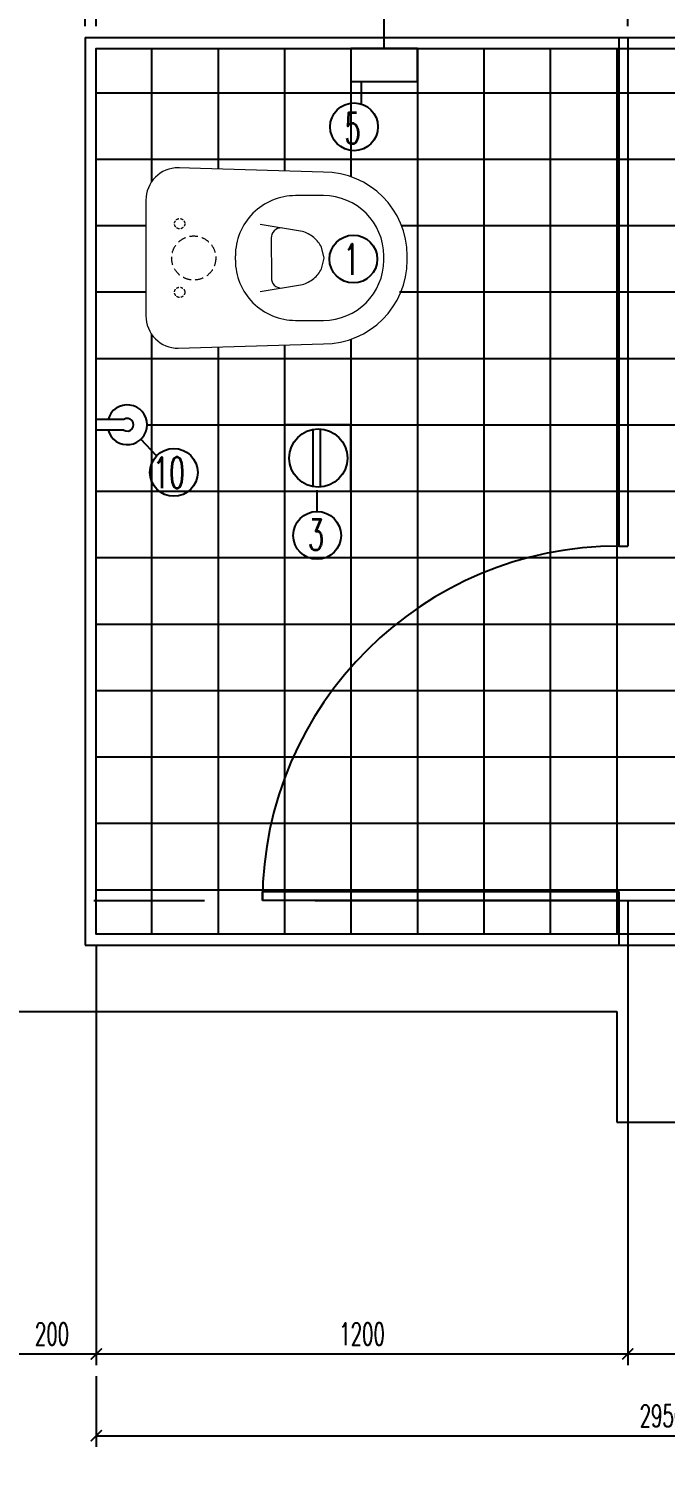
# Model space of a CAD drawing. Extents: x -171191 to -142314, y 196391 to 216316.
# Drawn here: x -166787 to -165350, y 203972 to 207220 of the extents above; entities that cross this region are included whole.
import ezdxf

# ---------------------------------------------------------------- set-up
doc = ezdxf.new("R2010")
doc.units = 0
doc.header["$LTSCALE"] = 500
doc.header["$MEASUREMENT"] = 0
for name, pattern in [('CENTER2', [1.125, 0.75, -0.125, 0.125, -0.125]), ('CENTERX2', [4, 2.5, -0.5, 0.5, -0.5]), ('HIDDEN', [0.375, 0.25, -0.125]), ('HIDDEN2', [0.1875, 0.125, -0.0625])]:
    doc.linetypes.add(name, pattern=pattern)
doc.layers.get('0').update_dxf_attribs({"linetype": 'CONTINUOUS'})
doc.layers.get('DEFPOINTS').update_dxf_attribs({"linetype": 'CONTINUOUS'})
for name, color, linetype in [('AXES', 11, 'CENTERX2'), ('AXIS', 11, 'CENTER2'), ('DIM-NEW', 4, 'CONTINUOUS'), ('Dimout', 4, 'CONTINUOUS'), ('DW', 7, 'CONTINUOUS'), ('ELE', 3, 'CONTINUOUS'), ('FIX', 2, 'CONTINUOUS'), ('JUMP', 2, 'CONTINUOUS'), ('PART', 9, 'CONTINUOUS'), ('Plaster', 7, 'CONTINUOUS'), ('Tile', 5, 'CONTINUOUS'), ('TXT', 2, 'CONTINUOUS'), ('WALL', 6, 'CONTINUOUS')]:
    doc.layers.add(name, color=color, linetype=linetype)
doc.styles.add('ROMANS', font='romans.shx', dxfattribs={"width": 0.6})
doc.dimstyles.new('R50', dxfattribs={"dimscale": 0, "dimtxt": 0.06, "dimasz": 0.03, "dimexe": 0.03, "dimexo": 0.03, "dimgap": 0.03, "dimtad": 1, "dimdec": 0, "dimlfac": 1000, "dimzin": 13, "dimdsep": 46, "dimtxsty": 'ROMANS', "dimblk": 'ARCHTICK', "dimcen": 0.09, "dimclrd": 4, "dimclre": 4, "dimclrt": 2, "dimadec": 0, "dimazin": 0, "dimtfac": 1, "dimtdec": 0, "dimtofl": 0, "dimtmove": 2, "dimatfit": 3, "dimldrblk": 'CLOSEDBLANK', "dimfxl": 0, "dimtolj": 1, "dimtzin": 0, "dimarcsym": 0})

# ---------------------------------------------------------------- blocks, each defined once
blk = doc.blocks.new('_ARCHTICK')
at = {"color": 0, "linetype": 'ByBlock', "const_width": 0.15}
blk.add_lwpolyline([(-0.5, -0.5), (0.5, 0.5)], dxfattribs=at)
blk = doc.blocks.new('*D83')
at = {"layer": 'DEFPOINTS', "color": 0}
for p in [(-166634.5, 205175.9), (-165434.5, 205175.9), (-165434.5, 204227.5)]:
    blk.add_point(p, dxfattribs=at)
at = {"layer": 'Dimout', "color": 4, "lineweight": -2}
for p, q in [((-166634.5, 205150.9), (-166634.5, 204202.5)), ((-165434.5, 205150.9), (-165434.5, 204202.5)), ((-166634.5, 204227.5), (-165434.5, 204227.5))]:
    blk.add_line(p, q, dxfattribs=at)
at = {"layer": 'Dimout', "color": 4, "lineweight": -2, "xscale": 25, "yscale": 25, "zscale": 25, "rotation": 180}
blk.add_blockref('_ARCHTICK', (-166634.5, 204227.5), dxfattribs=at)
at = {"layer": 'Dimout', "color": 4, "lineweight": -2, "xscale": 25, "yscale": 25, "zscale": 25}
blk.add_blockref('_ARCHTICK', (-165434.5, 204227.5), dxfattribs=at)
at = {"layer": 'Dimout', "color": 2, "insert": (-166034.5, 204272.5), "char_height": 50, "attachment_point": 5, "style": 'ROMANS'}
blk.add_mtext('\\A1;1200', dxfattribs=at)
blk = doc.blocks.new('_ClosedBlank')
at = {"color": 0, "linetype": 'ByBlock', "lineweight": -2}
for p, q in [((-1, 0.17), (0, 0)), ((-1, 0.17), (-1, -0.17)), ((0, 0), (-1, -0.17))]:
    blk.add_line(p, q, dxfattribs=at)
blk = doc.blocks.new('*D80')
at = {"layer": 'DEFPOINTS', "color": 0}
for p in [(-166634.5, 204202.5), (-163684.5, 204202.5), (-163684.5, 204042.9)]:
    blk.add_point(p, dxfattribs=at)
at = {"layer": 'Dimout', "color": 4, "lineweight": -2}
for p, q in [((-166634.5, 204177.5), (-166634.5, 204017.9)), ((-163684.5, 204177.5), (-163684.5, 204017.9)), ((-166634.5, 204042.9), (-163684.5, 204042.9))]:
    blk.add_line(p, q, dxfattribs=at)
at = {"layer": 'Dimout', "color": 4, "lineweight": -2, "xscale": 25, "yscale": 25, "zscale": 25, "rotation": 180}
blk.add_blockref('_ARCHTICK', (-166634.5, 204042.9), dxfattribs=at)
at = {"layer": 'Dimout', "color": 4, "lineweight": -2, "xscale": 25, "yscale": 25, "zscale": 25}
blk.add_blockref('_ARCHTICK', (-163684.5, 204042.9), dxfattribs=at)
at = {"layer": 'Dimout', "color": 2, "insert": (-165159.5, 204087.9), "char_height": 50, "attachment_point": 5, "style": 'ROMANS'}
blk.add_mtext('\\A1;2950 FINISH CLEARANCE', dxfattribs=at)
blk = doc.blocks.new('*D84')
at = {"layer": 'DEFPOINTS', "color": 0}
for p in [(-166834.5, 205175.9), (-166634.5, 205175.9), (-166634.5, 204227.5)]:
    blk.add_point(p, dxfattribs=at)
at = {"layer": 'Dimout', "color": 4, "lineweight": -2}
for p, q in [((-166834.5, 205150.9), (-166834.5, 204202.5)), ((-166634.5, 205150.9), (-166634.5, 204202.5)), ((-166834.5, 204227.5), (-166634.5, 204227.5))]:
    blk.add_line(p, q, dxfattribs=at)
at = {"layer": 'Dimout', "color": 4, "lineweight": -2, "xscale": 25, "yscale": 25, "zscale": 25, "rotation": 180}
blk.add_blockref('_ARCHTICK', (-166834.5, 204227.5), dxfattribs=at)
at = {"layer": 'Dimout', "color": 4, "lineweight": -2, "xscale": 25, "yscale": 25, "zscale": 25}
blk.add_blockref('_ARCHTICK', (-166634.5, 204227.5), dxfattribs=at)
at = {"layer": 'Dimout', "color": 2, "insert": (-166734.5, 204272.5), "char_height": 50, "attachment_point": 5, "style": 'ROMANS'}
blk.add_mtext('\\A1;200', dxfattribs=at)
blk = doc.blocks.new('*D81')
at = {"layer": 'DEFPOINTS', "color": 0}
for p in [(-165434.5, 205175.9), (-163684.5, 205175.9), (-163684.5, 204227.5)]:
    blk.add_point(p, dxfattribs=at)
at = {"layer": 'Dimout', "color": 4, "lineweight": -2}
for p, q in [((-165434.5, 205150.9), (-165434.5, 204202.5)), ((-163684.5, 205150.9), (-163684.5, 204202.5)), ((-165434.5, 204227.5), (-163684.5, 204227.5))]:
    blk.add_line(p, q, dxfattribs=at)
at = {"layer": 'Dimout', "color": 4, "lineweight": -2, "xscale": 25, "yscale": 25, "zscale": 25, "rotation": 180}
blk.add_blockref('_ARCHTICK', (-165434.5, 204227.5), dxfattribs=at)
at = {"layer": 'Dimout', "color": 4, "lineweight": -2, "xscale": 25, "yscale": 25, "zscale": 25}
blk.add_blockref('_ARCHTICK', (-163684.5, 204227.5), dxfattribs=at)
at = {"layer": 'Dimout', "color": 2, "insert": (-164559.5, 204272.5), "char_height": 50, "attachment_point": 5, "style": 'ROMANS'}
blk.add_mtext('\\A1;1750', dxfattribs=at)
blk = doc.blocks.new('WC1')
at = {"layer": 'FIX', "lineweight": 20}
for p, q in [((-210, 203.8), (-538, 193.8)), ((-475, 140.8), (-538, 140.8)), ((-394.8, 75.7), (-490.4, 60.1)), ((-727, 4.8), (-727, -4.8)), ((-674, 4.8), (-674, -4.8)), ((-533.7, 24.2), (-539.5, 0)), ((-539.5, 0), (-533.7, -24.2)), ((-339, 4.8), (-339, -4.8)), ((-490.4, -60.1), (-394.8, -75.7)), ((-538, -140.8), (-475, -140.8)), ((-538, -193.8), (-210, -203.8))]:
    blk.add_line(p, q, dxfattribs=at)
at = {"layer": 'FIX', "linetype": 'Continuous', "lineweight": 20}
blk.add_line((-420.1, -47.3), (-420.4, 44.6), dxfattribs=at)
at = {"layer": 'FIX', "lineweight": 20}
blk.add_lwpolyline([(-213.2, -203.8), (-210, -203.8, 0.414214), (-137, -130.8), (-137, 0), (-137, 130.8, 0.414214), (-210, 203.8)], format="xyb", dxfattribs=at)
at = {"layer": 'FIX', "linetype": 'HIDDEN', "lineweight": 20, "ltscale": 0.05}
for centre in [(-213.2, 77.5), (-213.2, -77.5)]:
    blk.add_circle(centre, 11.6, dxfattribs=at)
at = {"layer": 'FIX', "linetype": 'HIDDEN2', "lineweight": 20, "ltscale": 0.3}
blk.add_circle((-245, 0), 49.8, dxfattribs=at)
at = {"layer": 'FIX', "lineweight": 20}
for centre, radius, start, end in [((-538, 4.8), 189, 90, 180), ((-538, 4.8), 136, 90, 180), ((-475, 4.8), 136, 360, 90), ((-473, -6.9), 68.2, 128.9242, 152.8468), ((-464.4, -17.6), 82, 108.496, 128.9242), ((-538, -4.8), 189, 180, 270), ((-538, -4.8), 136, 180, 270), ((-473, 6.9), 68.2, 207.1532, 231.0758), ((-475, -4.8), 136, 270, 0), ((-464.4, 17.6), 82, 231.0758, 251.504)]:
    blk.add_arc(centre, radius, start, end, dxfattribs=at)
at = {"layer": 'FIX', "linetype": 'Continuous', "lineweight": 20}
for centre, start, end in [((-442.7, 45.5), 357.6662, 91.6121), ((-442.4, -45.6), 268.3879, 2.3338)]:
    blk.add_arc(centre, 22.3, start, end, dxfattribs=at)
blk = doc.blocks.new('*D40')
at = {"layer": 'DEFPOINTS', "color": 0}
for p in [(-163659.5, 208656.2), (-166659.5, 207200.9), (-163659.5, 207175.9)]:
    blk.add_point(p, dxfattribs=at)
at = {"layer": 'Dimout', "color": 4, "lineweight": -2}
for p, q in [((-166659.5, 207225.9), (-166659.5, 208681.2)), ((-163659.5, 207200.9), (-163659.5, 208681.2)), ((-166659.5, 208656.2), (-163659.5, 208656.2))]:
    blk.add_line(p, q, dxfattribs=at)
at = {"layer": 'Dimout', "color": 4, "lineweight": -2, "xscale": 25, "yscale": 25, "zscale": 25, "rotation": 180}
blk.add_blockref('_ARCHTICK', (-166659.5, 208656.2), dxfattribs=at)
at = {"layer": 'Dimout', "color": 4, "lineweight": -2, "xscale": 25, "yscale": 25, "zscale": 25}
blk.add_blockref('_ARCHTICK', (-163659.5, 208656.2), dxfattribs=at)
at = {"layer": 'Dimout', "color": 2, "insert": (-165159.5, 208701.2), "char_height": 50, "attachment_point": 5, "style": 'ROMANS'}
blk.add_mtext('\\A1;3000 STRUCTURAL CLEARANCE', dxfattribs=at)
blk = doc.blocks.new('*D39')
at = {"layer": 'DEFPOINTS', "color": 0}
for p in [(-166634.5, 208538.8), (-163684.5, 208347.4), (-166634.5, 207200.9)]:
    blk.add_point(p, dxfattribs=at)
at = {"layer": 'Dimout', "color": 4, "lineweight": -2}
for p, q in [((-166634.5, 207225.9), (-166634.5, 208563.8)), ((-163684.5, 208538.8), (-166634.5, 208538.8)), ((-163684.5, 208372.4), (-163684.5, 208563.8))]:
    blk.add_line(p, q, dxfattribs=at)
at = {"layer": 'Dimout', "color": 4, "lineweight": -2, "xscale": 25, "yscale": 25, "zscale": 25, "rotation": 180}
blk.add_blockref('_ARCHTICK', (-166634.5, 208538.8), dxfattribs=at)
at = {"layer": 'Dimout', "color": 4, "lineweight": -2, "xscale": 25, "yscale": 25, "zscale": 25}
blk.add_blockref('_ARCHTICK', (-163684.5, 208538.8), dxfattribs=at)
at = {"layer": 'Dimout', "color": 2, "insert": (-165159.5, 208583.8), "char_height": 50, "attachment_point": 5, "style": 'ROMANS'}
blk.add_mtext('\\A1;2950 FINISH CLEARANCE', dxfattribs=at)
blk = doc.blocks.new('A$C67076F16')
at = {"layer": 'DIM-NEW'}
for p, q in [((0.0127, 0.0913), (0.1876, 0.0913)), ((0.0138, 0.1136), (0.1863, 0.1136))]:
    blk.add_line(p, q, dxfattribs=at)
at = {"layer": 'DW'}
blk.add_lwpolyline([(0, 0.2), (0, 0), (0.2, 0), (0.2, 0.2)], close=True, dxfattribs=at)
at = {"layer": 'FIX', "color": 2}
blk.add_circle((0.1, 0.0983), 0.0876, dxfattribs=at)
blk = doc.blocks.new('A$C785E76E1')
at = {"layer": 'JUMP'}
for p, q in [((0.033, 0.0529), (0.033, 0.1149)), ((0.057, 0.0529), (0.057, 0.1149))]:
    blk.add_line(p, q, dxfattribs=at)
for radius, start, end in [(0.045, 105.4782, 74.5218), (0.0144, 146.4427, 33.5573)]:
    blk.add_arc((0.045, 0.045), radius, start, end, dxfattribs=at)
blk = doc.blocks.new('*D87')
at = {"layer": 'DEFPOINTS', "color": 0}
for p in [(-165434.5, 208322.4), (-165434.5, 207200.9), (-164559, 207200.9)]:
    blk.add_point(p, dxfattribs=at)
at = {"layer": 'Dimout', "color": 4, "lineweight": -2}
for p, q in [((-165434.5, 207225.9), (-165434.5, 208347.4)), ((-164559, 207225.9), (-164559, 208347.4)), ((-164559, 208322.4), (-165434.5, 208322.4))]:
    blk.add_line(p, q, dxfattribs=at)
at = {"layer": 'Dimout', "color": 4, "lineweight": -2, "xscale": 25, "yscale": 25, "zscale": 25, "rotation": 180}
blk.add_blockref('_ARCHTICK', (-165434.5, 208322.4), dxfattribs=at)
at = {"layer": 'Dimout', "color": 4, "lineweight": -2, "xscale": 25, "yscale": 25, "zscale": 25}
blk.add_blockref('_ARCHTICK', (-164559, 208322.4), dxfattribs=at)
at = {"layer": 'Dimout', "color": 2, "insert": (-164996.8, 208367.4), "char_height": 50, "attachment_point": 5, "style": 'ROMANS'}
blk.add_mtext('\\A1;875', dxfattribs=at)

msp = doc.modelspace()

# ---------------------------------------------------------------- linework, layer by layer
at = {"layer": 'AXES'}
msp.add_line((-162890.3, 205250.9), (-169734.7, 205250.9), dxfattribs=at)
at = {"layer": 'AXIS'}
msp.add_line((-165984.5, 207175.9), (-165984.5, 208430.7), dxfattribs=at)
at = {"layer": 'ELE'}
for p, q in [((-166035.6, 207050.3), (-166035.6, 207100.9)), ((-166498.2, 206255.8), (-166533.7, 206293.2)), ((-166135.8, 206130.1), (-166135.8, 206178.1))]:
    msp.add_line(p, q, dxfattribs=at)
at = {"layer": 'FIX', "color": 2}
for centre in [(-166052.5, 206999), (-166054, 206700.2), (-166459.4, 206218.4), (-166135.8, 206076.1)]:
    msp.add_circle(centre, 54, dxfattribs=at)
at = {"layer": 'JUMP'}
msp.add_lwpolyline([(-166059.5, 207175.9), (-166059.5, 207100.9), (-165909.5, 207100.9), (-165909.5, 207175.9)], close=True, dxfattribs=at)
at = {"layer": 'PART', "linetype": 'ByBlock'}
for p, q in [((-165454.5, 207200.9), (-165454.5, 206051.8)), ((-165434.5, 207200.9), (-165434.5, 206051.8)), ((-165454.5, 206051.8), (-165434.5, 206051.8)), ((-166259.5, 205271.8), (-165454.5, 205271.8)), ((-166259.5, 205251.8), (-166259.5, 205271.8)), ((-165454.5, 205271.8), (-165454.5, 205251.8)), ((-165454.5, 205251.8), (-166259.5, 205251.8)), ((-165454.5, 205251.8), (-165454.5, 205150.9)), ((-165454.5, 205251.8), (-165434.5, 205251.8)), ((-165434.5, 205251.8), (-165434.5, 205150.9))]:
    msp.add_line(p, q, dxfattribs=at)
msp.add_arc((-165455.2, 205247.5), 804.3, 89.948, 179.695, dxfattribs=at)
at = {"layer": 'Plaster'}
msp.add_lwpolyline([(-163684.5, 205300.9), (-163684.5, 205175.9), (-166634.5, 205175.9), (-166634.5, 207175.9), (-163684.5, 207175.9), (-163684.5, 206200.9)], dxfattribs=at)
at = {"layer": 'Tile'}
for p, q in [((-166509.5, 207175.9), (-166509.5, 206875)), ((-166359.5, 207175.9), (-166359.5, 206903.7)), ((-166209.5, 207175.9), (-166209.5, 206899.1)), ((-166059.5, 207175.9), (-166059.5, 206886)), ((-165909.5, 207175.9), (-165909.5, 205175.9)), ((-165759.5, 207175.9), (-165759.5, 205175.9)), ((-165609.5, 207175.9), (-165609.5, 205175.9)), ((-165459.5, 207175.9), (-165459.5, 205175.9)), ((-166634.5, 207075.9), (-164889.7, 207075.9)), ((-166634.5, 206925.9), (-164893.7, 206925.9)), ((-166634.5, 206775.9), (-166522.5, 206775.9)), ((-165945.4, 206775.9), (-164858.9, 206775.9)), ((-166634.5, 206625.9), (-166522.5, 206625.9)), ((-165950.2, 206625.9), (-164661.1, 206625.9)), ((-166509.5, 206530.2), (-166509.5, 205175.9)), ((-166359.5, 206501.5), (-166359.5, 205175.9)), ((-166209.5, 206506.1), (-166209.5, 205175.9)), ((-166059.5, 206519.2), (-166059.5, 205175.9)), ((-166634.5, 206475.9), (-163684.5, 206475.9)), ((-166519.8, 206325.9), (-163684.5, 206325.9)), ((-166634.5, 206175.9), (-163684.5, 206175.9)), ((-166634.5, 206025.9), (-163609.5, 206025.9)), ((-166634.5, 205875.9), (-163609.5, 205875.9)), ((-166634.5, 205725.9), (-163609.5, 205725.9)), ((-166634.5, 205575.9), (-163609.5, 205575.9)), ((-166634.5, 205425.9), (-164414.5, 205425.9)), ((-166634.5, 205275.9), (-164414.5, 205275.9))]:
    msp.add_line(p, q, dxfattribs=at)
at = {"layer": 'WALL'}
for p, q in [((-166659.5, 207200.9), (-166659.5, 205150.9)), ((-166659.5, 207200.9), (-163659.5, 207200.9)), ((-166659.5, 205150.9), (-163659.5, 205150.9)), ((-168309.5, 205000.9), (-165459.5, 205000.9)), ((-165459.5, 205000.9), (-165459.5, 204750.9)), ((-165459.5, 204750.9), (-164944.3, 204750.9))]:
    msp.add_line(p, q, dxfattribs=at)

# ---------------------------------------------------------------- block references
at = {"layer": 'Dimout', "rotation": 90}
for name, p, xscale, yscale, zscale in [('A$C785E76E1', (-166519.6, 206281), 1000, 1000, 1000), ('A$C67076F16', (-166059.5, 206175.9), 750, 750, 750)]:
    msp.add_blockref(name, p, dxfattribs=dict(at, xscale=xscale, yscale=yscale, zscale=zscale))
at = {"layer": 'FIX', "rotation": 180}
msp.add_blockref('WC1', (-166659.5, 206702.6), dxfattribs=at)

# ---------------------------------------------------------------- texts
at = {"layer": 'TXT', "style": 'ROMANS', "width": 0.6}
for s, p in [('5', (-166073.8, 206960.2)), ('1', (-166076.4, 206664.4)), ('10', (-166506.1, 206182.9)), ('3', (-166156.4, 206042.7))]:
    msp.add_text(s, height=70, dxfattribs=at).set_placement(p)

# ---------------------------------------------------------------- dimensions: what is measured, and where the dimension line sits
at = {"layer": 'Dimout'}
for base, p1, p2, text, picture, middle in [((-163659.5, 208656.2), (-166659.5, 207200.9), (-163659.5, 207175.9), '<> STRUCTURAL CLEARANCE', '*D40', (-165159.5, 208701.2)), ((-166634.5, 208538.8), (-163684.5, 208347.4), (-166634.5, 207200.9), '<> FINISH CLEARANCE', '*D39', (-165159.5, 208583.8)), ((-163684.5, 204042.9), (-166634.5, 204202.5), (-163684.5, 204202.5), '<> FINISH CLEARANCE', '*D80', (-165159.5, 204087.9))]:
    dim = msp.add_linear_dim(base=base, p1=p1, p2=p2, text=text, dimstyle='R50', override={"dimscale": 25, "dimtxt": 2, "dimasz": 1, "dimexe": 1, "dimexo": 1, "dimgap": 0.8, "dimlfac": 1}, dxfattribs=at)
    dim.commit()
    dim.dimension.update_dxf_attribs({"geometry": picture, "text_midpoint": middle})
for base, p1, p2, picture, middle in [((-165434.5071, 208322.4196), (-164559.0377, 207200.9141), (-165434.5071, 207200.9141), '*D87', (-164996.7724, 208367.4196)), ((-166634.5, 204227.5), (-166834.5, 205175.9), (-166634.5, 205175.9), '*D84', (-166734.5, 204272.5)), ((-165434.5, 204227.5), (-166634.5, 205175.9), (-165434.5, 205175.9), '*D83', (-166034.5, 204272.5)), ((-163684.5, 204227.5), (-165434.5, 205175.9), (-163684.5, 205175.9), '*D81', (-164559.5, 204272.5))]:
    dim = msp.add_linear_dim(base=base, p1=p1, p2=p2, dimstyle='R50', override={"dimscale": 25, "dimtxt": 2, "dimasz": 1, "dimexe": 1, "dimexo": 1, "dimgap": 0.8, "dimlfac": 1}, dxfattribs=at)
    dim.commit()
    dim.dimension.update_dxf_attribs({"geometry": picture, "text_midpoint": middle})

doc.saveas('drawing.dxf')
